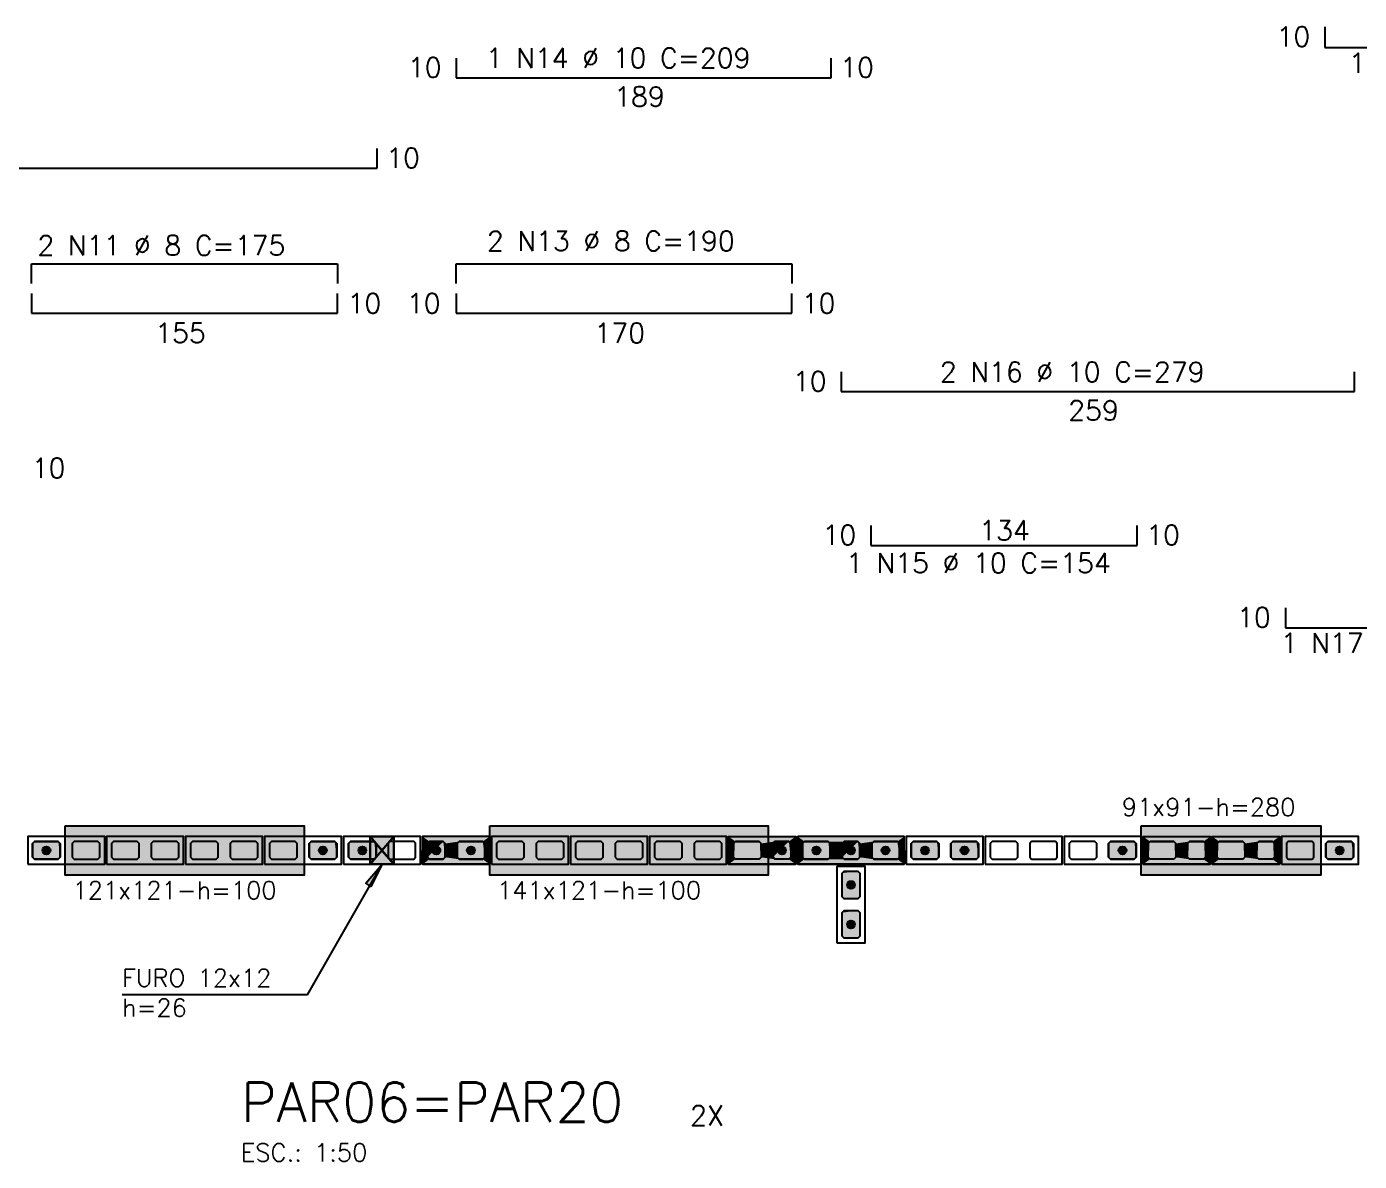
# Model space of a CAD drawing. Extents: x -1 to 122, y -1 to 61.
# Drawn here: x 33.17 to 46.67, y 36.36 to 47.85 of the extents above; entities that cross this region are included whole.
import ezdxf

# ---------------------------------------------------------------- set-up
doc = ezdxf.new("R2010")
doc.units = 0
doc.header["$MEASUREMENT"] = 0
for name, color, linetype in [('PENA_01', 1, 'CONTINUOUS'), ('PENA_02', 2, 'CONTINUOUS'), ('PENA_03', 3, 'CONTINUOUS'), ('PENA_05', 5, 'CONTINUOUS'), ('PENA_06', 6, 'CONTINUOUS'), ('PENA_09', 254, 'CONTINUOUS'), ('PENA_11', 252, 'CONTINUOUS'), ('PENA_19', 240, 'CONTINUOUS'), ('PENA_21', 100, 'CONTINUOUS'), ('PENA_23', 50, 'CONTINUOUS')]:
    doc.layers.add(name, color=color, linetype=linetype)
doc.styles.get("Standard").update_dxf_attribs({"font": 'ROMANS.SHX'})

msp = doc.modelspace()

# ---------------------------------------------------------------- linework, layer by layer
at = {"layer": 'PENA_01', "linetype": 'Continuous'}
for points in [[(33.232, 39.438), (33.252, 39.418), (33.492, 39.418), (33.512, 39.438), (33.512, 39.578), (33.492, 39.598), (33.252, 39.598), (33.232, 39.578), (33.232, 39.438)], [(33.632, 39.438), (33.652, 39.418), (33.892, 39.418), (33.912, 39.438), (33.912, 39.578), (33.892, 39.598), (33.652, 39.598), (33.632, 39.578), (33.632, 39.438)], [(34.032, 39.438), (34.052, 39.418), (34.292, 39.418), (34.312, 39.438), (34.312, 39.578), (34.292, 39.598), (34.052, 39.598), (34.032, 39.578), (34.032, 39.438)], [(34.432, 39.438), (34.452, 39.418), (34.692, 39.418), (34.712, 39.438), (34.712, 39.578), (34.692, 39.598), (34.452, 39.598), (34.432, 39.578), (34.432, 39.438)], [(34.832, 39.438), (34.852, 39.418), (35.092, 39.418), (35.112, 39.438), (35.112, 39.578), (35.092, 39.598), (34.852, 39.598), (34.832, 39.578), (34.832, 39.438)], [(35.232, 39.438), (35.252, 39.418), (35.492, 39.418), (35.512, 39.438), (35.512, 39.578), (35.492, 39.598), (35.252, 39.598), (35.232, 39.578), (35.232, 39.438)], [(35.632, 39.438), (35.652, 39.418), (35.892, 39.418), (35.912, 39.438), (35.912, 39.578), (35.892, 39.598), (35.652, 39.598), (35.632, 39.578), (35.632, 39.438)], [(36.032, 39.438), (36.052, 39.418), (36.292, 39.418), (36.312, 39.438), (36.312, 39.578), (36.292, 39.598), (36.052, 39.598), (36.032, 39.578), (36.032, 39.438)], [(36.432, 39.438), (36.452, 39.418), (36.692, 39.418), (36.712, 39.438), (36.712, 39.578), (36.692, 39.598), (36.452, 39.598), (36.432, 39.578), (36.432, 39.438)], [(36.832, 39.438), (36.852, 39.418), (37.092, 39.418), (37.112, 39.438), (37.112, 39.578), (37.092, 39.598), (36.852, 39.598), (36.832, 39.578), (36.832, 39.438)], [(37.252, 39.418), (37.392, 39.418), (37.412, 39.438), (37.412, 39.578), (37.392, 39.598), (37.252, 39.598), (37.232, 39.578), (37.232, 39.438), (37.252, 39.418)], [(37.552, 39.418), (37.792, 39.418), (37.812, 39.438), (37.812, 39.578), (37.792, 39.598), (37.552, 39.598), (37.532, 39.578), (37.532, 39.438), (37.552, 39.418)], [(37.932, 39.438), (37.952, 39.418), (38.192, 39.418), (38.212, 39.438), (38.212, 39.578), (38.192, 39.598), (37.952, 39.598), (37.932, 39.578), (37.932, 39.438)], [(38.332, 39.438), (38.352, 39.418), (38.592, 39.418), (38.612, 39.438), (38.612, 39.578), (38.592, 39.598), (38.352, 39.598), (38.332, 39.578), (38.332, 39.438)], [(38.732, 39.438), (38.752, 39.418), (38.992, 39.418), (39.012, 39.438), (39.012, 39.578), (38.992, 39.598), (38.752, 39.598), (38.732, 39.578), (38.732, 39.438)], [(39.132, 39.438), (39.152, 39.418), (39.392, 39.418), (39.412, 39.438), (39.412, 39.578), (39.392, 39.598), (39.152, 39.598), (39.132, 39.578), (39.132, 39.438)], [(39.532, 39.438), (39.552, 39.418), (39.792, 39.418), (39.812, 39.438), (39.812, 39.578), (39.792, 39.598), (39.552, 39.598), (39.532, 39.578), (39.532, 39.438)], [(39.932, 39.438), (39.952, 39.418), (40.192, 39.418), (40.212, 39.438), (40.212, 39.578), (40.192, 39.598), (39.952, 39.598), (39.932, 39.578), (39.932, 39.438)], [(40.592, 39.418), (40.352, 39.418), (40.332, 39.438), (40.332, 39.578), (40.352, 39.598), (40.592, 39.598), (40.612, 39.578), (40.612, 39.438), (40.592, 39.418)], [(40.892, 39.418), (40.752, 39.418), (40.732, 39.438), (40.732, 39.578), (40.752, 39.598), (40.892, 39.598), (40.912, 39.578), (40.912, 39.438), (40.892, 39.418)], [(41.032, 39.438), (41.052, 39.418), (41.292, 39.418), (41.312, 39.438), (41.312, 39.578), (41.292, 39.598), (41.052, 39.598), (41.032, 39.578), (41.032, 39.438)], [(41.432, 39.438), (41.452, 39.418), (41.592, 39.418), (41.612, 39.438), (41.612, 39.578), (41.592, 39.598), (41.452, 39.598), (41.432, 39.578), (41.432, 39.438)], [(41.732, 39.438), (41.752, 39.418), (41.992, 39.418), (42.012, 39.438), (42.012, 39.578), (41.992, 39.598), (41.752, 39.598), (41.732, 39.578), (41.732, 39.438)], [(42.132, 39.438), (42.152, 39.418), (42.392, 39.418), (42.412, 39.438), (42.412, 39.578), (42.392, 39.598), (42.152, 39.598), (42.132, 39.578), (42.132, 39.438)], [(42.532, 39.438), (42.552, 39.418), (42.792, 39.418), (42.812, 39.438), (42.812, 39.578), (42.792, 39.598), (42.552, 39.598), (42.532, 39.578), (42.532, 39.438)], [(42.932, 39.438), (42.952, 39.418), (43.192, 39.418), (43.212, 39.438), (43.212, 39.578), (43.192, 39.598), (42.952, 39.598), (42.932, 39.578), (42.932, 39.438)], [(43.332, 39.438), (43.352, 39.418), (43.592, 39.418), (43.612, 39.438), (43.612, 39.578), (43.592, 39.598), (43.352, 39.598), (43.332, 39.578), (43.332, 39.438)], [(43.732, 39.438), (43.752, 39.418), (43.992, 39.418), (44.012, 39.438), (44.012, 39.578), (43.992, 39.598), (43.752, 39.598), (43.732, 39.578), (43.732, 39.438)], [(44.132, 39.438), (44.152, 39.418), (44.392, 39.418), (44.412, 39.438), (44.412, 39.578), (44.392, 39.598), (44.152, 39.598), (44.132, 39.578), (44.132, 39.438)], [(44.792, 39.418), (44.552, 39.418), (44.532, 39.438), (44.532, 39.578), (44.552, 39.598), (44.792, 39.598), (44.812, 39.578), (44.812, 39.438), (44.792, 39.418)], [(45.092, 39.418), (44.952, 39.418), (44.932, 39.438), (44.932, 39.578), (44.952, 39.598), (45.092, 39.598), (45.112, 39.578), (45.112, 39.438), (45.092, 39.418)], [(45.492, 39.418), (45.252, 39.418), (45.232, 39.438), (45.232, 39.578), (45.252, 39.598), (45.492, 39.598), (45.512, 39.578), (45.512, 39.438), (45.492, 39.418)], [(45.792, 39.418), (45.652, 39.418), (45.632, 39.438), (45.632, 39.578), (45.652, 39.598), (45.792, 39.598), (45.812, 39.578), (45.812, 39.438), (45.792, 39.418)], [(45.932, 39.438), (45.952, 39.418), (46.192, 39.418), (46.212, 39.438), (46.212, 39.578), (46.192, 39.598), (45.952, 39.598), (45.932, 39.578), (45.932, 39.438)], [(46.332, 39.438), (46.352, 39.418), (46.592, 39.418), (46.612, 39.438), (46.612, 39.578), (46.592, 39.598), (46.352, 39.598), (46.332, 39.578), (46.332, 39.438)], [(41.452, 39.018), (41.432, 39.038), (41.432, 39.278), (41.452, 39.298), (41.592, 39.298), (41.612, 39.278), (41.612, 39.038), (41.592, 39.018), (41.452, 39.018)], [(41.452, 38.618), (41.432, 38.638), (41.432, 38.878), (41.452, 38.898), (41.592, 38.898), (41.612, 38.878), (41.612, 38.638), (41.592, 38.618), (41.452, 38.618)]]:
    msp.add_lwpolyline(points, dxfattribs=at)
at = {"layer": 'PENA_02', "linetype": 'Continuous'}
for p, q in [((42.062, 39.648), (40.982, 39.648)), ((40.982, 39.648), (40.982, 39.368)), ((42.062, 39.368), (42.062, 39.648)), ((40.982, 39.368), (42.062, 39.368))]:
    msp.add_line(p, q, dxfattribs=at)
for points in [[(33.182, 39.368), (33.962, 39.368), (33.962, 39.648), (33.182, 39.648), (33.182, 39.368)], [(33.982, 39.368), (34.762, 39.368), (34.762, 39.648), (33.982, 39.648), (33.982, 39.368)], [(34.782, 39.368), (35.562, 39.368), (35.562, 39.648), (34.782, 39.648), (34.782, 39.368)], [(35.582, 39.368), (36.362, 39.368), (36.362, 39.648), (35.582, 39.648), (35.582, 39.368)], [(36.382, 39.368), (37.162, 39.368), (37.162, 39.648), (36.382, 39.648), (36.382, 39.368)], [(37.182, 39.368), (37.862, 39.368), (37.862, 39.648), (37.182, 39.648), (37.182, 39.368)], [(37.882, 39.368), (38.662, 39.368), (38.662, 39.648), (37.882, 39.648), (37.882, 39.368)], [(38.682, 39.368), (39.462, 39.368), (39.462, 39.648), (38.682, 39.648), (38.682, 39.368)], [(39.482, 39.368), (40.262, 39.368), (40.262, 39.648), (39.482, 39.648), (39.482, 39.368)], [(40.962, 39.368), (40.282, 39.368), (40.282, 39.648), (40.962, 39.648), (40.962, 39.368)], [(42.082, 39.368), (42.862, 39.368), (42.862, 39.648), (42.082, 39.648), (42.082, 39.368)], [(42.882, 39.368), (43.662, 39.368), (43.662, 39.648), (42.882, 39.648), (42.882, 39.368)], [(43.682, 39.368), (44.462, 39.368), (44.462, 39.648), (43.682, 39.648), (43.682, 39.368)], [(45.162, 39.368), (44.482, 39.368), (44.482, 39.648), (45.162, 39.648), (45.162, 39.368)], [(45.862, 39.368), (45.182, 39.368), (45.182, 39.648), (45.862, 39.648), (45.862, 39.368)], [(45.882, 39.368), (46.662, 39.368), (46.662, 39.648), (45.882, 39.648), (45.882, 39.368)], [(41.382, 38.568), (41.382, 39.348), (41.662, 39.348), (41.662, 38.568), (41.382, 38.568)]]:
    msp.add_lwpolyline(points, dxfattribs=at)
at = {"layer": 'PENA_03', "linetype": 'Continuous'}
for p, q in [((36.651, 39.648), (36.891, 39.368)), ((36.891, 39.648), (36.651, 39.368)), ((36.892, 39.648), (36.652, 39.368)), ((36.892, 39.367), (36.652, 39.648)), ((36.652, 39.648), (36.892, 39.368)), ((36.892, 39.648), (36.652, 39.368)), ((36.018, 38.046), (36.772, 39.367)), ((36.018, 38.046), (34.139, 38.046))]:
    msp.add_line(p, q, dxfattribs=at)
for points in [[(33.512, 39.438), (33.492, 39.418), (33.252, 39.418), (33.232, 39.438), (33.232, 39.578), (33.252, 39.598), (33.492, 39.598), (33.512, 39.578), (33.512, 39.438)], [(36.312, 39.438), (36.292, 39.418), (36.052, 39.418), (36.032, 39.438), (36.032, 39.578), (36.052, 39.598), (36.292, 39.598), (36.312, 39.578), (36.312, 39.438)], [(36.712, 39.438), (36.692, 39.418), (36.452, 39.418), (36.432, 39.438), (36.432, 39.578), (36.452, 39.598), (36.692, 39.598), (36.712, 39.578), (36.712, 39.438)], [(36.651, 39.648), (36.891, 39.648), (36.891, 39.368), (36.651, 39.368), (36.651, 39.648)], [(36.652, 39.648), (36.892, 39.648), (36.892, 39.367), (36.652, 39.367), (36.652, 39.648)], [(36.652, 39.648), (36.892, 39.648), (36.892, 39.368), (36.652, 39.368), (36.652, 39.648)], [(37.392, 39.598), (37.412, 39.578), (37.412, 39.438), (37.392, 39.418), (37.252, 39.418), (37.232, 39.438), (37.232, 39.578), (37.252, 39.598), (37.392, 39.598)], [(37.812, 39.438), (37.792, 39.418), (37.552, 39.418), (37.532, 39.438), (37.532, 39.578), (37.552, 39.598), (37.792, 39.598), (37.812, 39.578), (37.812, 39.438)], [(40.892, 39.598), (40.912, 39.578), (40.912, 39.438), (40.892, 39.418), (40.752, 39.418), (40.732, 39.438), (40.732, 39.578), (40.752, 39.598), (40.892, 39.598)], [(41.312, 39.438), (41.292, 39.418), (41.052, 39.418), (41.032, 39.438), (41.032, 39.578), (41.052, 39.598), (41.292, 39.598), (41.312, 39.578), (41.312, 39.438)], [(41.592, 39.598), (41.612, 39.578), (41.612, 39.438), (41.592, 39.418), (41.452, 39.418), (41.432, 39.438), (41.432, 39.578), (41.452, 39.598), (41.592, 39.598)], [(42.012, 39.438), (41.992, 39.418), (41.752, 39.418), (41.732, 39.438), (41.732, 39.578), (41.752, 39.598), (41.992, 39.598), (42.012, 39.578), (42.012, 39.438)], [(42.412, 39.438), (42.392, 39.418), (42.152, 39.418), (42.132, 39.438), (42.132, 39.578), (42.152, 39.598), (42.392, 39.598), (42.412, 39.578), (42.412, 39.438)], [(42.812, 39.438), (42.792, 39.418), (42.552, 39.418), (42.532, 39.438), (42.532, 39.578), (42.552, 39.598), (42.792, 39.598), (42.812, 39.578), (42.812, 39.438)], [(44.412, 39.438), (44.392, 39.418), (44.152, 39.418), (44.132, 39.438), (44.132, 39.578), (44.152, 39.598), (44.392, 39.598), (44.412, 39.578), (44.412, 39.438)], [(46.612, 39.438), (46.592, 39.418), (46.352, 39.418), (46.332, 39.438), (46.332, 39.578), (46.352, 39.598), (46.592, 39.598), (46.612, 39.578), (46.612, 39.438)], [(36.772, 39.367), (36.657, 39.143), (36.609, 39.176), (36.772, 39.367)], [(41.592, 39.298), (41.612, 39.278), (41.612, 39.038), (41.592, 39.018), (41.452, 39.018), (41.432, 39.038), (41.432, 39.278), (41.452, 39.298), (41.592, 39.298)], [(41.592, 38.898), (41.612, 38.878), (41.612, 38.638), (41.592, 38.618), (41.452, 38.618), (41.432, 38.638), (41.432, 38.878), (41.452, 38.898), (41.592, 38.898)]]:
    msp.add_lwpolyline(points, dxfattribs=at)
for centre in [(33.372, 39.508), (36.172, 39.508), (36.572, 39.508), (37.322, 39.508), (37.672, 39.508), (40.822, 39.508), (41.172, 39.508), (41.522, 39.508), (41.872, 39.508), (42.272, 39.508), (42.672, 39.508), (44.272, 39.508), (46.472, 39.508), (41.522, 39.158), (41.522, 38.758)]:
    msp.add_circle(centre, 0.04, dxfattribs=at)
for points in [[(33.412, 39.508), (33.352, 39.543), (33.334, 39.522)], [(33.412, 39.508), (33.334, 39.522), (33.334, 39.494)], [(33.412, 39.508), (33.334, 39.494), (33.352, 39.473)], [(33.412, 39.508), (33.379, 39.547), (33.352, 39.543)], [(33.412, 39.508), (33.352, 39.473), (33.379, 39.469)], [(33.412, 39.508), (33.402, 39.534), (33.379, 39.547)], [(33.412, 39.508), (33.379, 39.469), (33.402, 39.482)], [(33.412, 39.508), (33.402, 39.482), (33.412, 39.508)], [(36.212, 39.508), (36.152, 39.543), (36.134, 39.522)], [(36.212, 39.508), (36.134, 39.522), (36.134, 39.494)], [(36.212, 39.508), (36.134, 39.494), (36.152, 39.473)], [(36.212, 39.508), (36.179, 39.547), (36.152, 39.543)], [(36.212, 39.508), (36.152, 39.473), (36.179, 39.469)], [(36.212, 39.508), (36.202, 39.534), (36.179, 39.547)], [(36.212, 39.508), (36.179, 39.469), (36.202, 39.482)], [(36.212, 39.508), (36.202, 39.482), (36.212, 39.508)], [(36.612, 39.508), (36.552, 39.543), (36.534, 39.522)], [(36.612, 39.508), (36.534, 39.522), (36.534, 39.494)], [(36.612, 39.508), (36.534, 39.494), (36.552, 39.473)], [(36.612, 39.508), (36.579, 39.547), (36.552, 39.543)], [(36.612, 39.508), (36.552, 39.473), (36.579, 39.469)], [(36.612, 39.508), (36.602, 39.534), (36.579, 39.547)], [(36.612, 39.508), (36.579, 39.469), (36.602, 39.482)], [(36.612, 39.508), (36.602, 39.482), (36.612, 39.508)], [(37.362, 39.508), (37.302, 39.543), (37.284, 39.522)], [(37.362, 39.508), (37.284, 39.522), (37.284, 39.494)], [(37.362, 39.508), (37.284, 39.494), (37.302, 39.473)], [(37.362, 39.508), (37.329, 39.547), (37.302, 39.543)], [(37.362, 39.508), (37.302, 39.473), (37.329, 39.469)], [(37.362, 39.508), (37.352, 39.534), (37.329, 39.547)], [(37.362, 39.508), (37.329, 39.469), (37.352, 39.482)], [(37.362, 39.508), (37.352, 39.482), (37.362, 39.508)], [(37.712, 39.508), (37.652, 39.543), (37.634, 39.522)], [(37.712, 39.508), (37.634, 39.522), (37.634, 39.494)], [(37.712, 39.508), (37.634, 39.494), (37.652, 39.473)], [(37.712, 39.508), (37.679, 39.547), (37.652, 39.543)], [(37.712, 39.508), (37.652, 39.473), (37.679, 39.469)], [(37.712, 39.508), (37.702, 39.534), (37.679, 39.547)], [(37.712, 39.508), (37.679, 39.469), (37.702, 39.482)], [(37.712, 39.508), (37.702, 39.482), (37.712, 39.508)], [(40.862, 39.508), (40.802, 39.543), (40.784, 39.522)], [(40.862, 39.508), (40.784, 39.522), (40.784, 39.494)], [(40.862, 39.508), (40.784, 39.494), (40.802, 39.473)], [(40.862, 39.508), (40.829, 39.547), (40.802, 39.543)], [(40.862, 39.508), (40.802, 39.473), (40.829, 39.469)], [(40.862, 39.508), (40.852, 39.534), (40.829, 39.547)], [(40.862, 39.508), (40.829, 39.469), (40.852, 39.482)], [(40.862, 39.508), (40.852, 39.482), (40.862, 39.508)], [(41.212, 39.508), (41.152, 39.543), (41.134, 39.522)], [(41.212, 39.508), (41.134, 39.522), (41.134, 39.494)], [(41.212, 39.508), (41.134, 39.494), (41.152, 39.473)], [(41.212, 39.508), (41.179, 39.547), (41.152, 39.543)], [(41.212, 39.508), (41.152, 39.473), (41.179, 39.469)], [(41.212, 39.508), (41.202, 39.534), (41.179, 39.547)], [(41.212, 39.508), (41.179, 39.469), (41.202, 39.482)], [(41.212, 39.508), (41.202, 39.482), (41.212, 39.508)], [(41.562, 39.508), (41.502, 39.543), (41.484, 39.522)], [(41.562, 39.508), (41.484, 39.522), (41.484, 39.494)], [(41.562, 39.508), (41.484, 39.494), (41.502, 39.473)], [(41.562, 39.508), (41.529, 39.547), (41.502, 39.543)], [(41.562, 39.508), (41.502, 39.473), (41.529, 39.469)], [(41.562, 39.508), (41.552, 39.534), (41.529, 39.547)], [(41.562, 39.508), (41.529, 39.469), (41.552, 39.482)], [(41.562, 39.508), (41.552, 39.482), (41.562, 39.508)], [(41.912, 39.508), (41.852, 39.543), (41.834, 39.522)], [(41.912, 39.508), (41.834, 39.522), (41.834, 39.494)], [(41.912, 39.508), (41.834, 39.494), (41.852, 39.473)], [(41.912, 39.508), (41.879, 39.547), (41.852, 39.543)], [(41.912, 39.508), (41.852, 39.473), (41.879, 39.469)], [(41.912, 39.508), (41.902, 39.534), (41.879, 39.547)], [(41.912, 39.508), (41.879, 39.469), (41.902, 39.482)], [(41.912, 39.508), (41.902, 39.482), (41.912, 39.508)], [(42.312, 39.508), (42.252, 39.543), (42.234, 39.522)], [(42.312, 39.508), (42.234, 39.522), (42.234, 39.494)], [(42.312, 39.508), (42.234, 39.494), (42.252, 39.473)], [(42.312, 39.508), (42.279, 39.547), (42.252, 39.543)], [(42.312, 39.508), (42.252, 39.473), (42.279, 39.469)], [(42.312, 39.508), (42.302, 39.534), (42.279, 39.547)], [(42.312, 39.508), (42.279, 39.469), (42.302, 39.482)], [(42.312, 39.508), (42.302, 39.482), (42.312, 39.508)], [(42.712, 39.508), (42.652, 39.543), (42.634, 39.522)], [(42.712, 39.508), (42.634, 39.522), (42.634, 39.494)], [(42.712, 39.508), (42.634, 39.494), (42.652, 39.473)], [(42.712, 39.508), (42.679, 39.547), (42.652, 39.543)], [(42.712, 39.508), (42.652, 39.473), (42.679, 39.469)], [(42.712, 39.508), (42.702, 39.534), (42.679, 39.547)], [(42.712, 39.508), (42.679, 39.469), (42.702, 39.482)], [(42.712, 39.508), (42.702, 39.482), (42.712, 39.508)], [(44.312, 39.508), (44.252, 39.543), (44.234, 39.522)], [(44.312, 39.508), (44.234, 39.522), (44.234, 39.494)], [(44.312, 39.508), (44.234, 39.494), (44.252, 39.473)], [(44.312, 39.508), (44.279, 39.547), (44.252, 39.543)], [(44.312, 39.508), (44.252, 39.473), (44.279, 39.469)], [(44.312, 39.508), (44.302, 39.534), (44.279, 39.547)], [(44.312, 39.508), (44.279, 39.469), (44.302, 39.482)], [(44.312, 39.508), (44.302, 39.482), (44.312, 39.508)], [(46.512, 39.508), (46.452, 39.543), (46.434, 39.522)], [(46.512, 39.508), (46.434, 39.522), (46.434, 39.494)], [(46.512, 39.508), (46.434, 39.494), (46.452, 39.473)], [(46.512, 39.508), (46.479, 39.547), (46.452, 39.543)], [(46.512, 39.508), (46.452, 39.473), (46.479, 39.469)], [(46.512, 39.508), (46.502, 39.534), (46.479, 39.547)], [(46.512, 39.508), (46.479, 39.469), (46.502, 39.482)], [(46.512, 39.508), (46.502, 39.482), (46.512, 39.508)], [(36.772, 39.367), (36.657, 39.143), (36.609, 39.176)], [(36.772, 39.367), (36.609, 39.176), (36.772, 39.367)], [(41.562, 39.158), (41.502, 39.193), (41.484, 39.172)], [(41.562, 39.158), (41.484, 39.172), (41.484, 39.144)], [(41.562, 39.158), (41.484, 39.144), (41.502, 39.123)], [(41.562, 39.158), (41.529, 39.197), (41.502, 39.193)], [(41.562, 39.158), (41.502, 39.123), (41.529, 39.119)], [(41.562, 39.158), (41.552, 39.184), (41.529, 39.197)], [(41.562, 39.158), (41.529, 39.119), (41.552, 39.132)], [(41.562, 39.158), (41.552, 39.132), (41.562, 39.158)], [(41.562, 38.758), (41.502, 38.793), (41.484, 38.772)], [(41.562, 38.758), (41.484, 38.772), (41.484, 38.744)], [(41.562, 38.758), (41.484, 38.744), (41.502, 38.723)], [(41.562, 38.758), (41.529, 38.797), (41.502, 38.793)], [(41.562, 38.758), (41.502, 38.723), (41.529, 38.719)], [(41.562, 38.758), (41.552, 38.784), (41.529, 38.797)], [(41.562, 38.758), (41.529, 38.719), (41.552, 38.732)], [(41.562, 38.758), (41.552, 38.732), (41.562, 38.758)]]:
    msp.add_solid(points, dxfattribs=at)
at = {"layer": 'PENA_05', "linetype": 'Continuous'}
for p, q in [((46.322, 47.852), (46.322, 47.642)), ((37.522, 47.534), (37.522, 47.334)), ((41.322, 47.334), (41.322, 47.534)), ((46.322, 47.642), (49.782, 47.642)), ((37.522, 47.334), (41.322, 47.334)), ((36.722, 46.418), (36.722, 46.618)), ((25.022, 46.418), (36.722, 46.418)), ((33.222, 45.25), (33.222, 45.45)), ((33.222, 45.45), (36.322, 45.45)), ((36.322, 45.45), (36.322, 45.25)), ((37.522, 45.25), (37.522, 45.45)), ((37.522, 45.45), (40.922, 45.45)), ((40.922, 45.45), (40.922, 45.25)), ((33.222, 45.15), (33.222, 44.95)), ((36.322, 44.95), (36.322, 45.15)), ((37.522, 45.15), (37.522, 44.95)), ((40.922, 44.95), (40.922, 45.15)), ((33.222, 44.95), (36.322, 44.95)), ((37.522, 44.95), (40.922, 44.95)), ((41.422, 44.355), (41.422, 44.155)), ((46.622, 44.155), (46.622, 44.355)), ((41.422, 44.155), (46.622, 44.155)), ((41.722, 42.798), (41.722, 42.598)), ((44.422, 42.598), (44.422, 42.798)), ((41.722, 42.598), (44.422, 42.598)), ((45.922, 41.964), (45.922, 41.764)), ((45.922, 41.764), (49.022, 41.764))]:
    msp.add_line(p, q, dxfattribs=at)
at = {"layer": 'PENA_09', "linetype": 'Continuous'}
for points in [[(36.771, 39.508), (36.892, 39.648), (36.652, 39.648), (36.771, 39.508)], [(36.652, 39.368), (36.771, 39.508), (36.652, 39.648), (36.652, 39.368)], [(36.892, 39.367), (36.892, 39.648), (36.771, 39.508), (36.892, 39.367)], [(36.771, 39.508), (36.652, 39.368), (36.652, 39.367), (36.892, 39.367), (36.771, 39.508)]]:
    msp.add_lwpolyline(points, dxfattribs=at)
for points in [[(36.771, 39.508), (36.892, 39.648), (36.652, 39.648)], [(36.771, 39.508), (36.652, 39.648), (36.771, 39.508)], [(36.652, 39.368), (36.771, 39.508), (36.652, 39.648)], [(36.652, 39.368), (36.652, 39.648), (36.652, 39.368)], [(36.892, 39.367), (36.892, 39.648), (36.771, 39.508)], [(36.771, 39.508), (36.652, 39.368), (36.652, 39.368)], [(36.771, 39.508), (36.652, 39.368), (36.892, 39.367)], [(36.892, 39.367), (36.771, 39.508), (36.892, 39.367)], [(36.771, 39.508), (36.892, 39.367), (36.771, 39.508)]]:
    msp.add_solid(points, dxfattribs=at)
at = {"layer": 'PENA_11', "linetype": 'Continuous'}
for points in [[(33.512, 39.438), (33.232, 39.578), (33.252, 39.598)], [(33.512, 39.438), (33.232, 39.438), (33.232, 39.578)], [(33.512, 39.438), (33.252, 39.598), (33.492, 39.598)], [(33.512, 39.438), (33.492, 39.598), (33.512, 39.578)], [(33.512, 39.438), (33.512, 39.578), (33.512, 39.438)], [(36.312, 39.438), (36.032, 39.578), (36.052, 39.598)], [(36.312, 39.438), (36.032, 39.438), (36.032, 39.578)], [(36.312, 39.438), (36.052, 39.598), (36.292, 39.598)], [(36.312, 39.438), (36.292, 39.598), (36.312, 39.578)], [(36.312, 39.438), (36.312, 39.578), (36.312, 39.438)], [(36.712, 39.438), (36.432, 39.578), (36.452, 39.598)], [(36.712, 39.438), (36.432, 39.438), (36.432, 39.578)], [(36.712, 39.438), (36.452, 39.598), (36.692, 39.598)], [(36.712, 39.438), (36.692, 39.598), (36.712, 39.578)], [(36.712, 39.438), (36.712, 39.578), (36.712, 39.438)], [(37.392, 39.598), (37.252, 39.418), (37.232, 39.438)], [(37.392, 39.598), (37.232, 39.438), (37.232, 39.578)], [(37.392, 39.598), (37.232, 39.578), (37.252, 39.598)], [(37.392, 39.598), (37.392, 39.418), (37.252, 39.418)], [(37.392, 39.598), (37.252, 39.598), (37.392, 39.598)], [(37.392, 39.598), (37.412, 39.578), (37.412, 39.438)], [(37.392, 39.598), (37.412, 39.438), (37.392, 39.418)], [(37.812, 39.438), (37.532, 39.578), (37.552, 39.598)], [(37.812, 39.438), (37.532, 39.438), (37.532, 39.578)], [(37.812, 39.438), (37.552, 39.598), (37.792, 39.598)], [(37.812, 39.438), (37.792, 39.598), (37.812, 39.578)], [(37.812, 39.438), (37.812, 39.578), (37.812, 39.438)], [(40.892, 39.598), (40.752, 39.418), (40.732, 39.438)], [(40.892, 39.598), (40.732, 39.438), (40.732, 39.578)], [(40.892, 39.598), (40.732, 39.578), (40.752, 39.598)], [(40.892, 39.598), (40.892, 39.418), (40.752, 39.418)], [(40.892, 39.598), (40.752, 39.598), (40.892, 39.598)], [(40.892, 39.598), (40.912, 39.578), (40.912, 39.438)], [(40.892, 39.598), (40.912, 39.438), (40.892, 39.418)], [(41.312, 39.438), (41.032, 39.578), (41.052, 39.598)], [(41.312, 39.438), (41.032, 39.438), (41.032, 39.578)], [(41.312, 39.438), (41.052, 39.598), (41.292, 39.598)], [(41.312, 39.438), (41.292, 39.598), (41.312, 39.578)], [(41.312, 39.438), (41.312, 39.578), (41.312, 39.438)], [(41.592, 39.598), (41.452, 39.418), (41.432, 39.438)], [(41.592, 39.598), (41.432, 39.438), (41.432, 39.578)], [(41.592, 39.598), (41.432, 39.578), (41.452, 39.598)], [(41.592, 39.598), (41.592, 39.418), (41.452, 39.418)], [(41.592, 39.598), (41.452, 39.598), (41.592, 39.598)], [(41.592, 39.598), (41.612, 39.578), (41.612, 39.438)], [(41.592, 39.598), (41.612, 39.438), (41.592, 39.418)], [(42.012, 39.438), (41.732, 39.578), (41.752, 39.598)], [(42.012, 39.438), (41.732, 39.438), (41.732, 39.578)], [(42.012, 39.438), (41.752, 39.598), (41.992, 39.598)], [(42.012, 39.438), (41.992, 39.598), (42.012, 39.578)], [(42.012, 39.438), (42.012, 39.578), (42.012, 39.438)], [(42.412, 39.438), (42.132, 39.578), (42.152, 39.598)], [(42.412, 39.438), (42.132, 39.438), (42.132, 39.578)], [(42.412, 39.438), (42.152, 39.598), (42.392, 39.598)], [(42.412, 39.438), (42.392, 39.598), (42.412, 39.578)], [(42.412, 39.438), (42.412, 39.578), (42.412, 39.438)], [(42.812, 39.438), (42.532, 39.578), (42.552, 39.598)], [(42.812, 39.438), (42.532, 39.438), (42.532, 39.578)], [(42.812, 39.438), (42.552, 39.598), (42.792, 39.598)], [(42.812, 39.438), (42.792, 39.598), (42.812, 39.578)], [(42.812, 39.438), (42.812, 39.578), (42.812, 39.438)], [(44.412, 39.438), (44.132, 39.578), (44.152, 39.598)], [(44.412, 39.438), (44.132, 39.438), (44.132, 39.578)], [(44.412, 39.438), (44.152, 39.598), (44.392, 39.598)], [(44.412, 39.438), (44.392, 39.598), (44.412, 39.578)], [(44.412, 39.438), (44.412, 39.578), (44.412, 39.438)], [(46.612, 39.438), (46.332, 39.578), (46.352, 39.598)], [(46.612, 39.438), (46.332, 39.438), (46.332, 39.578)], [(46.612, 39.438), (46.352, 39.598), (46.592, 39.598)], [(46.612, 39.438), (46.592, 39.598), (46.612, 39.578)], [(46.612, 39.438), (46.612, 39.578), (46.612, 39.438)], [(33.512, 39.438), (33.252, 39.418), (33.232, 39.438)], [(33.512, 39.438), (33.492, 39.418), (33.252, 39.418)], [(36.312, 39.438), (36.052, 39.418), (36.032, 39.438)], [(36.312, 39.438), (36.292, 39.418), (36.052, 39.418)], [(36.712, 39.438), (36.452, 39.418), (36.432, 39.438)], [(36.712, 39.438), (36.692, 39.418), (36.452, 39.418)], [(37.812, 39.438), (37.552, 39.418), (37.532, 39.438)], [(37.812, 39.438), (37.792, 39.418), (37.552, 39.418)], [(41.312, 39.438), (41.052, 39.418), (41.032, 39.438)], [(41.312, 39.438), (41.292, 39.418), (41.052, 39.418)], [(42.012, 39.438), (41.752, 39.418), (41.732, 39.438)], [(42.012, 39.438), (41.992, 39.418), (41.752, 39.418)], [(42.412, 39.438), (42.152, 39.418), (42.132, 39.438)], [(42.412, 39.438), (42.392, 39.418), (42.152, 39.418)], [(42.812, 39.438), (42.552, 39.418), (42.532, 39.438)], [(42.812, 39.438), (42.792, 39.418), (42.552, 39.418)], [(44.412, 39.438), (44.152, 39.418), (44.132, 39.438)], [(44.412, 39.438), (44.392, 39.418), (44.152, 39.418)], [(46.612, 39.438), (46.352, 39.418), (46.332, 39.438)], [(46.612, 39.438), (46.592, 39.418), (46.352, 39.418)], [(41.592, 39.298), (41.452, 39.018), (41.432, 39.038)], [(41.592, 39.298), (41.432, 39.038), (41.432, 39.278)], [(41.592, 39.298), (41.432, 39.278), (41.452, 39.298)], [(41.592, 39.298), (41.592, 39.018), (41.452, 39.018)], [(41.592, 39.298), (41.452, 39.298), (41.592, 39.298)], [(41.592, 39.298), (41.612, 39.278), (41.612, 39.038)], [(41.592, 39.298), (41.612, 39.038), (41.592, 39.018)], [(41.592, 38.898), (41.452, 38.618), (41.432, 38.638)], [(41.592, 38.898), (41.432, 38.638), (41.432, 38.878)], [(41.592, 38.898), (41.432, 38.878), (41.452, 38.898)], [(41.592, 38.898), (41.592, 38.618), (41.452, 38.618)], [(41.592, 38.898), (41.452, 38.898), (41.592, 38.898)], [(41.592, 38.898), (41.612, 38.878), (41.612, 38.638)], [(41.592, 38.898), (41.612, 38.638), (41.592, 38.618)]]:
    msp.add_solid(points, dxfattribs=at)
at = {"layer": 'PENA_19', "linetype": 'Continuous'}
for points in [[(40.982, 39.508), (41.032, 39.508), (41.032, 39.578), (41.052, 39.598), (41.292, 39.598), (41.312, 39.578), (41.312, 39.508), (41.432, 39.508), (41.432, 39.578), (41.452, 39.598), (41.592, 39.598), (41.612, 39.578), (41.612, 39.508), (41.732, 39.508), (41.732, 39.578), (41.752, 39.598), (41.992, 39.598), (42.012, 39.578), (42.012, 39.508), (42.062, 39.508), (42.062, 39.648), (40.982, 39.648), (40.982, 39.508)], [(40.982, 39.508), (41.032, 39.508), (41.032, 39.438), (41.052, 39.418), (41.292, 39.418), (41.312, 39.438), (41.312, 39.508), (41.432, 39.508), (41.432, 39.438), (41.452, 39.418), (41.592, 39.418), (41.612, 39.438), (41.612, 39.508), (41.732, 39.508), (41.732, 39.438), (41.752, 39.418), (41.992, 39.418), (42.012, 39.438), (42.012, 39.508), (42.062, 39.508), (42.062, 39.368), (40.982, 39.368), (40.982, 39.508)]]:
    msp.add_lwpolyline(points, dxfattribs=at)
for points in [[(42.062, 39.648), (40.982, 39.648), (41.052, 39.598)], [(40.982, 39.648), (40.982, 39.508), (41.032, 39.508)], [(40.982, 39.648), (41.032, 39.508), (41.032, 39.578)], [(40.982, 39.648), (41.032, 39.578), (41.052, 39.598)], [(42.062, 39.648), (41.052, 39.598), (41.292, 39.598)], [(42.062, 39.648), (41.292, 39.598), (41.452, 39.598)], [(41.312, 39.578), (41.452, 39.598), (41.292, 39.598)], [(41.312, 39.578), (41.432, 39.578), (41.452, 39.598)], [(41.312, 39.578), (41.312, 39.508), (41.432, 39.508)], [(41.312, 39.578), (41.432, 39.508), (41.432, 39.578)], [(42.062, 39.648), (41.452, 39.598), (41.592, 39.598)], [(42.062, 39.648), (41.592, 39.598), (41.612, 39.578)], [(42.062, 39.648), (41.612, 39.578), (41.752, 39.598)], [(41.612, 39.578), (41.732, 39.578), (41.752, 39.598)], [(41.612, 39.578), (41.612, 39.508), (41.732, 39.508)], [(41.612, 39.578), (41.732, 39.508), (41.732, 39.578)], [(42.062, 39.648), (41.752, 39.598), (41.992, 39.598)], [(42.062, 39.648), (41.992, 39.598), (42.012, 39.578)], [(42.062, 39.648), (42.012, 39.578), (42.062, 39.508)], [(42.062, 39.508), (42.012, 39.578), (42.012, 39.508)], [(40.982, 39.368), (40.982, 39.508), (41.032, 39.508)], [(40.982, 39.368), (41.032, 39.508), (41.032, 39.438)], [(40.982, 39.368), (41.032, 39.438), (41.052, 39.418)], [(41.312, 39.438), (41.452, 39.418), (41.292, 39.418)], [(41.312, 39.438), (41.312, 39.508), (41.432, 39.508)], [(41.312, 39.438), (41.432, 39.508), (41.432, 39.438)], [(41.312, 39.438), (41.432, 39.438), (41.452, 39.418)], [(42.062, 39.368), (41.592, 39.418), (41.612, 39.438)], [(41.612, 39.438), (41.612, 39.508), (41.732, 39.508)], [(41.612, 39.438), (41.732, 39.508), (41.732, 39.438)], [(42.062, 39.368), (41.612, 39.438), (41.752, 39.418)], [(41.612, 39.438), (41.732, 39.438), (41.752, 39.418)], [(42.062, 39.368), (41.992, 39.418), (42.012, 39.438)], [(42.062, 39.368), (42.012, 39.438), (42.062, 39.508)], [(42.062, 39.508), (42.012, 39.438), (42.012, 39.508)], [(42.062, 39.368), (40.982, 39.368), (41.052, 39.418)], [(42.062, 39.368), (41.052, 39.418), (41.292, 39.418)], [(42.062, 39.368), (41.292, 39.418), (41.452, 39.418)], [(42.062, 39.368), (41.452, 39.418), (41.592, 39.418)], [(42.062, 39.368), (41.752, 39.418), (41.992, 39.418)]]:
    msp.add_solid(points, dxfattribs=at)
at = {"layer": 'PENA_21', "linetype": 'Continuous'}
for points in [[(37.182, 39.508), (37.232, 39.508), (37.232, 39.578), (37.252, 39.598), (37.392, 39.598), (37.412, 39.578), (37.412, 39.508), (37.532, 39.508), (37.532, 39.578), (37.552, 39.598), (37.792, 39.598), (37.812, 39.578), (37.812, 39.508), (37.862, 39.508), (37.862, 39.648), (37.182, 39.648), (37.182, 39.508)], [(40.962, 39.508), (40.912, 39.508), (40.912, 39.578), (40.892, 39.598), (40.752, 39.598), (40.732, 39.578), (40.732, 39.508), (40.612, 39.508), (40.612, 39.578), (40.592, 39.598), (40.352, 39.598), (40.332, 39.578), (40.332, 39.508), (40.282, 39.508), (40.282, 39.648), (40.962, 39.648), (40.962, 39.508)], [(45.162, 39.508), (45.112, 39.508), (45.112, 39.578), (45.092, 39.598), (44.952, 39.598), (44.932, 39.578), (44.932, 39.508), (44.812, 39.508), (44.812, 39.578), (44.792, 39.598), (44.552, 39.598), (44.532, 39.578), (44.532, 39.508), (44.482, 39.508), (44.482, 39.648), (45.162, 39.648), (45.162, 39.508)], [(45.862, 39.508), (45.812, 39.508), (45.812, 39.578), (45.792, 39.598), (45.652, 39.598), (45.632, 39.578), (45.632, 39.508), (45.512, 39.508), (45.512, 39.578), (45.492, 39.598), (45.252, 39.598), (45.232, 39.578), (45.232, 39.508), (45.182, 39.508), (45.182, 39.648), (45.862, 39.648), (45.862, 39.508)], [(37.182, 39.508), (37.232, 39.508), (37.232, 39.438), (37.252, 39.418), (37.392, 39.418), (37.412, 39.438), (37.412, 39.508), (37.532, 39.508), (37.532, 39.438), (37.552, 39.418), (37.792, 39.418), (37.812, 39.438), (37.812, 39.508), (37.862, 39.508), (37.862, 39.368), (37.182, 39.368), (37.182, 39.508)], [(40.962, 39.508), (40.912, 39.508), (40.912, 39.438), (40.892, 39.418), (40.752, 39.418), (40.732, 39.438), (40.732, 39.508), (40.612, 39.508), (40.612, 39.438), (40.592, 39.418), (40.352, 39.418), (40.332, 39.438), (40.332, 39.508), (40.282, 39.508), (40.282, 39.368), (40.962, 39.368), (40.962, 39.508)], [(45.162, 39.508), (45.112, 39.508), (45.112, 39.438), (45.092, 39.418), (44.952, 39.418), (44.932, 39.438), (44.932, 39.508), (44.812, 39.508), (44.812, 39.438), (44.792, 39.418), (44.552, 39.418), (44.532, 39.438), (44.532, 39.508), (44.482, 39.508), (44.482, 39.368), (45.162, 39.368), (45.162, 39.508)], [(45.862, 39.508), (45.812, 39.508), (45.812, 39.438), (45.792, 39.418), (45.652, 39.418), (45.632, 39.438), (45.632, 39.508), (45.512, 39.508), (45.512, 39.438), (45.492, 39.418), (45.252, 39.418), (45.232, 39.438), (45.232, 39.508), (45.182, 39.508), (45.182, 39.368), (45.862, 39.368), (45.862, 39.508)]]:
    msp.add_lwpolyline(points, dxfattribs=at)
for points in [[(37.862, 39.648), (37.182, 39.648), (37.252, 39.598)], [(37.182, 39.648), (37.182, 39.508), (37.232, 39.508)], [(37.182, 39.648), (37.232, 39.508), (37.232, 39.578)], [(37.182, 39.648), (37.232, 39.578), (37.252, 39.598)], [(37.862, 39.648), (37.252, 39.598), (37.392, 39.598)], [(37.862, 39.648), (37.392, 39.598), (37.412, 39.578)], [(37.862, 39.648), (37.412, 39.578), (37.552, 39.598)], [(37.412, 39.578), (37.532, 39.578), (37.552, 39.598)], [(37.412, 39.578), (37.412, 39.508), (37.532, 39.508)], [(37.412, 39.578), (37.532, 39.508), (37.532, 39.578)], [(37.862, 39.648), (37.552, 39.598), (37.792, 39.598)], [(37.862, 39.648), (37.792, 39.598), (37.812, 39.578)], [(37.862, 39.648), (37.812, 39.578), (37.862, 39.508)], [(37.862, 39.508), (37.812, 39.578), (37.812, 39.508)], [(40.962, 39.648), (40.352, 39.598), (40.282, 39.648)], [(40.352, 39.598), (40.332, 39.578), (40.282, 39.648)], [(40.282, 39.648), (40.332, 39.578), (40.282, 39.508)], [(40.332, 39.578), (40.332, 39.508), (40.282, 39.508)], [(40.592, 39.598), (40.352, 39.598), (40.962, 39.648)], [(40.612, 39.578), (40.592, 39.598), (40.962, 39.648)], [(40.962, 39.648), (40.752, 39.598), (40.612, 39.578)], [(40.612, 39.508), (40.612, 39.578), (40.752, 39.598)], [(40.612, 39.508), (40.752, 39.598), (40.732, 39.578)], [(40.612, 39.508), (40.732, 39.578), (40.732, 39.508)], [(40.962, 39.648), (40.892, 39.598), (40.752, 39.598)], [(40.962, 39.648), (40.912, 39.578), (40.892, 39.598)], [(40.962, 39.648), (40.962, 39.508), (40.912, 39.508)], [(40.962, 39.648), (40.912, 39.508), (40.912, 39.578)], [(45.162, 39.648), (44.552, 39.598), (44.482, 39.648)], [(44.552, 39.598), (44.532, 39.578), (44.482, 39.648)], [(44.482, 39.648), (44.532, 39.578), (44.482, 39.508)], [(44.532, 39.578), (44.532, 39.508), (44.482, 39.508)], [(44.792, 39.598), (44.552, 39.598), (45.162, 39.648)], [(44.812, 39.578), (44.792, 39.598), (45.162, 39.648)], [(45.162, 39.648), (44.952, 39.598), (44.812, 39.578)], [(44.812, 39.508), (44.812, 39.578), (44.952, 39.598)], [(44.812, 39.508), (44.952, 39.598), (44.932, 39.578)], [(44.812, 39.508), (44.932, 39.578), (44.932, 39.508)], [(45.162, 39.648), (45.092, 39.598), (44.952, 39.598)], [(45.162, 39.648), (45.112, 39.578), (45.092, 39.598)], [(45.162, 39.648), (45.162, 39.508), (45.112, 39.508)], [(45.162, 39.648), (45.112, 39.508), (45.112, 39.578)], [(45.862, 39.648), (45.252, 39.598), (45.182, 39.648)], [(45.252, 39.598), (45.232, 39.578), (45.182, 39.648)], [(45.182, 39.648), (45.232, 39.578), (45.182, 39.508)], [(45.232, 39.578), (45.232, 39.508), (45.182, 39.508)], [(45.492, 39.598), (45.252, 39.598), (45.862, 39.648)], [(45.512, 39.578), (45.492, 39.598), (45.862, 39.648)], [(45.862, 39.648), (45.652, 39.598), (45.512, 39.578)], [(45.512, 39.508), (45.512, 39.578), (45.652, 39.598)], [(45.512, 39.508), (45.652, 39.598), (45.632, 39.578)], [(45.512, 39.508), (45.632, 39.578), (45.632, 39.508)], [(45.862, 39.648), (45.792, 39.598), (45.652, 39.598)], [(45.862, 39.648), (45.812, 39.578), (45.792, 39.598)], [(45.862, 39.648), (45.862, 39.508), (45.812, 39.508)], [(45.862, 39.648), (45.812, 39.508), (45.812, 39.578)], [(37.182, 39.368), (37.182, 39.508), (37.232, 39.508)], [(37.182, 39.368), (37.232, 39.508), (37.232, 39.438)], [(37.182, 39.368), (37.232, 39.438), (37.252, 39.418)], [(37.862, 39.368), (37.392, 39.418), (37.412, 39.438)], [(37.412, 39.438), (37.412, 39.508), (37.532, 39.508)], [(37.412, 39.438), (37.532, 39.508), (37.532, 39.438)], [(37.862, 39.368), (37.412, 39.438), (37.552, 39.418)], [(37.412, 39.438), (37.532, 39.438), (37.552, 39.418)], [(37.862, 39.368), (37.792, 39.418), (37.812, 39.438)], [(37.862, 39.368), (37.812, 39.438), (37.862, 39.508)], [(37.862, 39.508), (37.812, 39.438), (37.812, 39.508)], [(40.282, 39.368), (40.332, 39.438), (40.282, 39.508)], [(40.332, 39.438), (40.332, 39.508), (40.282, 39.508)], [(40.352, 39.418), (40.332, 39.438), (40.282, 39.368)], [(40.612, 39.438), (40.592, 39.418), (40.962, 39.368)], [(40.612, 39.508), (40.612, 39.438), (40.752, 39.418)], [(40.612, 39.508), (40.752, 39.418), (40.732, 39.438)], [(40.612, 39.508), (40.732, 39.438), (40.732, 39.508)], [(40.962, 39.368), (40.752, 39.418), (40.612, 39.438)], [(40.962, 39.368), (40.912, 39.438), (40.892, 39.418)], [(40.962, 39.368), (40.962, 39.508), (40.912, 39.508)], [(40.962, 39.368), (40.912, 39.508), (40.912, 39.438)], [(44.482, 39.368), (44.532, 39.438), (44.482, 39.508)], [(44.532, 39.438), (44.532, 39.508), (44.482, 39.508)], [(44.552, 39.418), (44.532, 39.438), (44.482, 39.368)], [(44.812, 39.438), (44.792, 39.418), (45.162, 39.368)], [(44.812, 39.508), (44.812, 39.438), (44.952, 39.418)], [(44.812, 39.508), (44.952, 39.418), (44.932, 39.438)], [(44.812, 39.508), (44.932, 39.438), (44.932, 39.508)], [(45.162, 39.368), (44.952, 39.418), (44.812, 39.438)], [(45.162, 39.368), (45.112, 39.438), (45.092, 39.418)], [(45.162, 39.368), (45.162, 39.508), (45.112, 39.508)], [(45.162, 39.368), (45.112, 39.508), (45.112, 39.438)], [(45.182, 39.368), (45.232, 39.438), (45.182, 39.508)], [(45.232, 39.438), (45.232, 39.508), (45.182, 39.508)], [(45.252, 39.418), (45.232, 39.438), (45.182, 39.368)], [(45.512, 39.438), (45.492, 39.418), (45.862, 39.368)], [(45.512, 39.508), (45.512, 39.438), (45.652, 39.418)], [(45.512, 39.508), (45.652, 39.418), (45.632, 39.438)], [(45.512, 39.508), (45.632, 39.438), (45.632, 39.508)], [(45.862, 39.368), (45.652, 39.418), (45.512, 39.438)], [(45.862, 39.368), (45.812, 39.438), (45.792, 39.418)], [(45.862, 39.368), (45.862, 39.508), (45.812, 39.508)], [(45.862, 39.368), (45.812, 39.508), (45.812, 39.438)], [(37.862, 39.368), (37.182, 39.368), (37.252, 39.418)], [(37.862, 39.368), (37.252, 39.418), (37.392, 39.418)], [(37.862, 39.368), (37.552, 39.418), (37.792, 39.418)], [(40.962, 39.368), (40.352, 39.418), (40.282, 39.368)], [(40.592, 39.418), (40.352, 39.418), (40.962, 39.368)], [(40.962, 39.368), (40.892, 39.418), (40.752, 39.418)], [(45.162, 39.368), (44.552, 39.418), (44.482, 39.368)], [(44.792, 39.418), (44.552, 39.418), (45.162, 39.368)], [(45.162, 39.368), (45.092, 39.418), (44.952, 39.418)], [(45.862, 39.368), (45.252, 39.418), (45.182, 39.368)], [(45.492, 39.418), (45.252, 39.418), (45.862, 39.368)], [(45.862, 39.368), (45.792, 39.418), (45.652, 39.418)]]:
    msp.add_solid(points, dxfattribs=at)
at = {"layer": 'PENA_23', "linetype": 'Continuous'}
for points in [[(33.562, 39.758), (35.982, 39.758), (35.982, 39.258), (33.562, 39.258), (33.562, 39.758)], [(33.562, 39.758), (35.982, 39.758), (35.982, 39.258), (33.562, 39.258), (33.562, 39.758)], [(37.862, 39.758), (40.682, 39.758), (40.682, 39.258), (37.862, 39.258), (37.862, 39.758)], [(37.862, 39.758), (40.682, 39.758), (40.682, 39.258), (37.862, 39.258), (37.862, 39.758)], [(44.462, 39.758), (46.282, 39.758), (46.282, 39.258), (44.462, 39.258), (44.462, 39.758)], [(44.462, 39.758), (46.282, 39.758), (46.282, 39.258), (44.462, 39.258), (44.462, 39.758)]]:
    msp.add_lwpolyline(points, dxfattribs=at)
for points in [[(33.562, 39.758), (35.982, 39.758), (35.982, 39.258)], [(33.562, 39.758), (35.982, 39.258), (33.562, 39.258)], [(33.562, 39.758), (33.562, 39.258), (33.562, 39.758)], [(33.562, 39.758), (35.982, 39.758), (35.982, 39.258)], [(33.562, 39.758), (35.982, 39.258), (33.562, 39.258)], [(33.562, 39.758), (33.562, 39.258), (33.562, 39.758)], [(37.862, 39.758), (40.682, 39.758), (40.682, 39.258)], [(37.862, 39.758), (40.682, 39.258), (37.862, 39.258)], [(37.862, 39.758), (37.862, 39.258), (37.862, 39.758)], [(37.862, 39.758), (40.682, 39.758), (40.682, 39.258)], [(37.862, 39.758), (40.682, 39.258), (37.862, 39.258)], [(37.862, 39.758), (37.862, 39.258), (37.862, 39.758)], [(44.462, 39.758), (46.282, 39.758), (46.282, 39.258)], [(44.462, 39.758), (46.282, 39.258), (44.462, 39.258)], [(44.462, 39.758), (44.462, 39.258), (44.462, 39.758)], [(44.462, 39.758), (46.282, 39.758), (46.282, 39.258)], [(44.462, 39.758), (46.282, 39.258), (44.462, 39.258)], [(44.462, 39.758), (44.462, 39.258), (44.462, 39.758)]]:
    msp.add_solid(points, dxfattribs=at)

# ---------------------------------------------------------------- texts
at = {"layer": 'PENA_02', "linetype": 'Continuous'}
msp.add_text('2X', height=0.2, dxfattribs=at).set_placement((39.892, 36.723))
at = {"layer": 'PENA_03', "linetype": 'Continuous'}
for s, height, p in [('10', 0.2, (45.832, 47.652)), ('10', 0.2, (37.032, 47.339)), ('1 N14 %%c 10 C=209', 0.2, (37.822, 47.434)), ('10', 0.2, (41.412, 47.339)), ('1 N18 %%c 10 C=183', 0.2, (46.564, 47.385)), ('189', 0.2, (39.122, 47.044)), ('10', 0.2, (36.812, 46.423)), ('2 N13 %%c 8 C=190', 0.2, (37.834, 45.581)), ('2 N11 %%c 8 C=175', 0.2, (33.281, 45.536)), ('10', 0.2, (36.422, 44.95)), ('10', 0.2, (37.022, 44.95)), ('10', 0.2, (41.022, 44.95)), ('155', 0.2, (34.472, 44.65)), ('170', 0.2, (38.922, 44.65)), ('2 N16 %%c 10 C=279', 0.2, (42.422, 44.255)), ('10', 0.2, (40.932, 44.16)), ('259', 0.2, (43.722, 43.865)), ('10', 0.2, (33.222, 43.281)), ('10', 0.2, (41.232, 42.603)), ('134', 0.2, (42.82, 42.649)), ('10', 0.2, (44.512, 42.603)), ('1 N15 %%c 10 C=154', 0.2, (41.472, 42.319)), ('10', 0.2, (45.432, 41.769)), ('1 N17 %%c 10 C=174', 0.2, (45.875, 41.51)), ('91x91-h=280', 0.18, (44.266, 39.857)), ('121x121-h=100', 0.18, (33.636, 39.014)), ('141x121-h=100', 0.18, (37.936, 39.014)), ('FURO 12x12', 0.18, (34.139, 38.126)), ('h=26', 0.18, (34.139, 37.824)), ('ESC.: 1:50', 0.18, (35.342, 36.358))]:
    msp.add_text(s, height=height, dxfattribs=at).set_placement(p)
at = {"layer": 'PENA_06', "linetype": 'Continuous'}
msp.add_text('PAR06=PAR20', height=0.4, dxfattribs=at).set_placement((35.342, 36.758))

doc.saveas('drawing.dxf')
